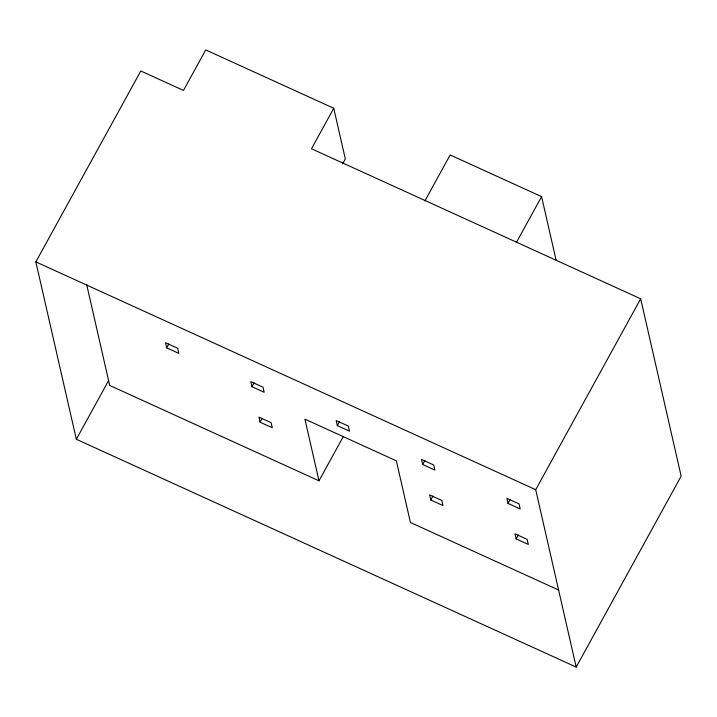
<?xml version="1.0" encoding="UTF-8"?>
<svg xmlns="http://www.w3.org/2000/svg" width="717" height="717" viewBox="0 0 717 717"><rect width="100%" height="100%" fill="white"/><g stroke="black" fill="none" stroke-linecap="round" stroke-linejoin="round"><path stroke-width="1.08" d="M333.755 108.267L311.492 148.76L640.666 298.783L681.15 476.16L576.19 667.079L76.334 439.27L35.85 261.893L140.81 70.974L183.48 90.423L205.743 49.921L333.755 108.267L345.325 158.941L342.627 163.843M76.334 439.27L108.634 380.53M166.658 347.826L165.502 342.753L177.691 348.31L178.847 353.382L166.658 347.826L168.809 343.9M251.999 386.714L250.842 381.65L263.031 387.207L264.188 392.271L251.999 386.714L254.15 382.797M260.092 422.196L258.936 417.124L271.125 422.68L272.281 427.744L260.092 422.196L262.252 418.271M424.912 200.894L450.159 154.962L541.595 196.637L556.051 259.984M337.34 425.611L336.183 420.538L348.372 426.095L349.529 431.168L337.34 425.611L339.491 421.686M86.614 284.299L109.701 385.441L318.993 480.82L343.237 436.716M516.348 242.561L541.595 196.637M422.68 464.499L421.524 459.436L433.713 464.992L434.869 470.056L422.68 464.499L424.831 460.583M430.774 499.982L429.617 494.909L441.815 500.466L442.972 505.539L430.774 499.982L432.934 496.056M508.021 503.397L506.865 498.324L519.054 503.881L520.21 508.953L508.021 503.397L510.172 499.48M576.19 667.079L535.707 489.693L640.666 298.783M516.115 538.87L514.958 533.807L527.156 539.363L528.312 544.427L516.115 538.87L518.274 534.954M35.85 261.893L535.707 489.693M558.758 590.091L410.429 522.487L396.349 460.834L304.913 419.158L318.993 480.82"/></g></svg>
